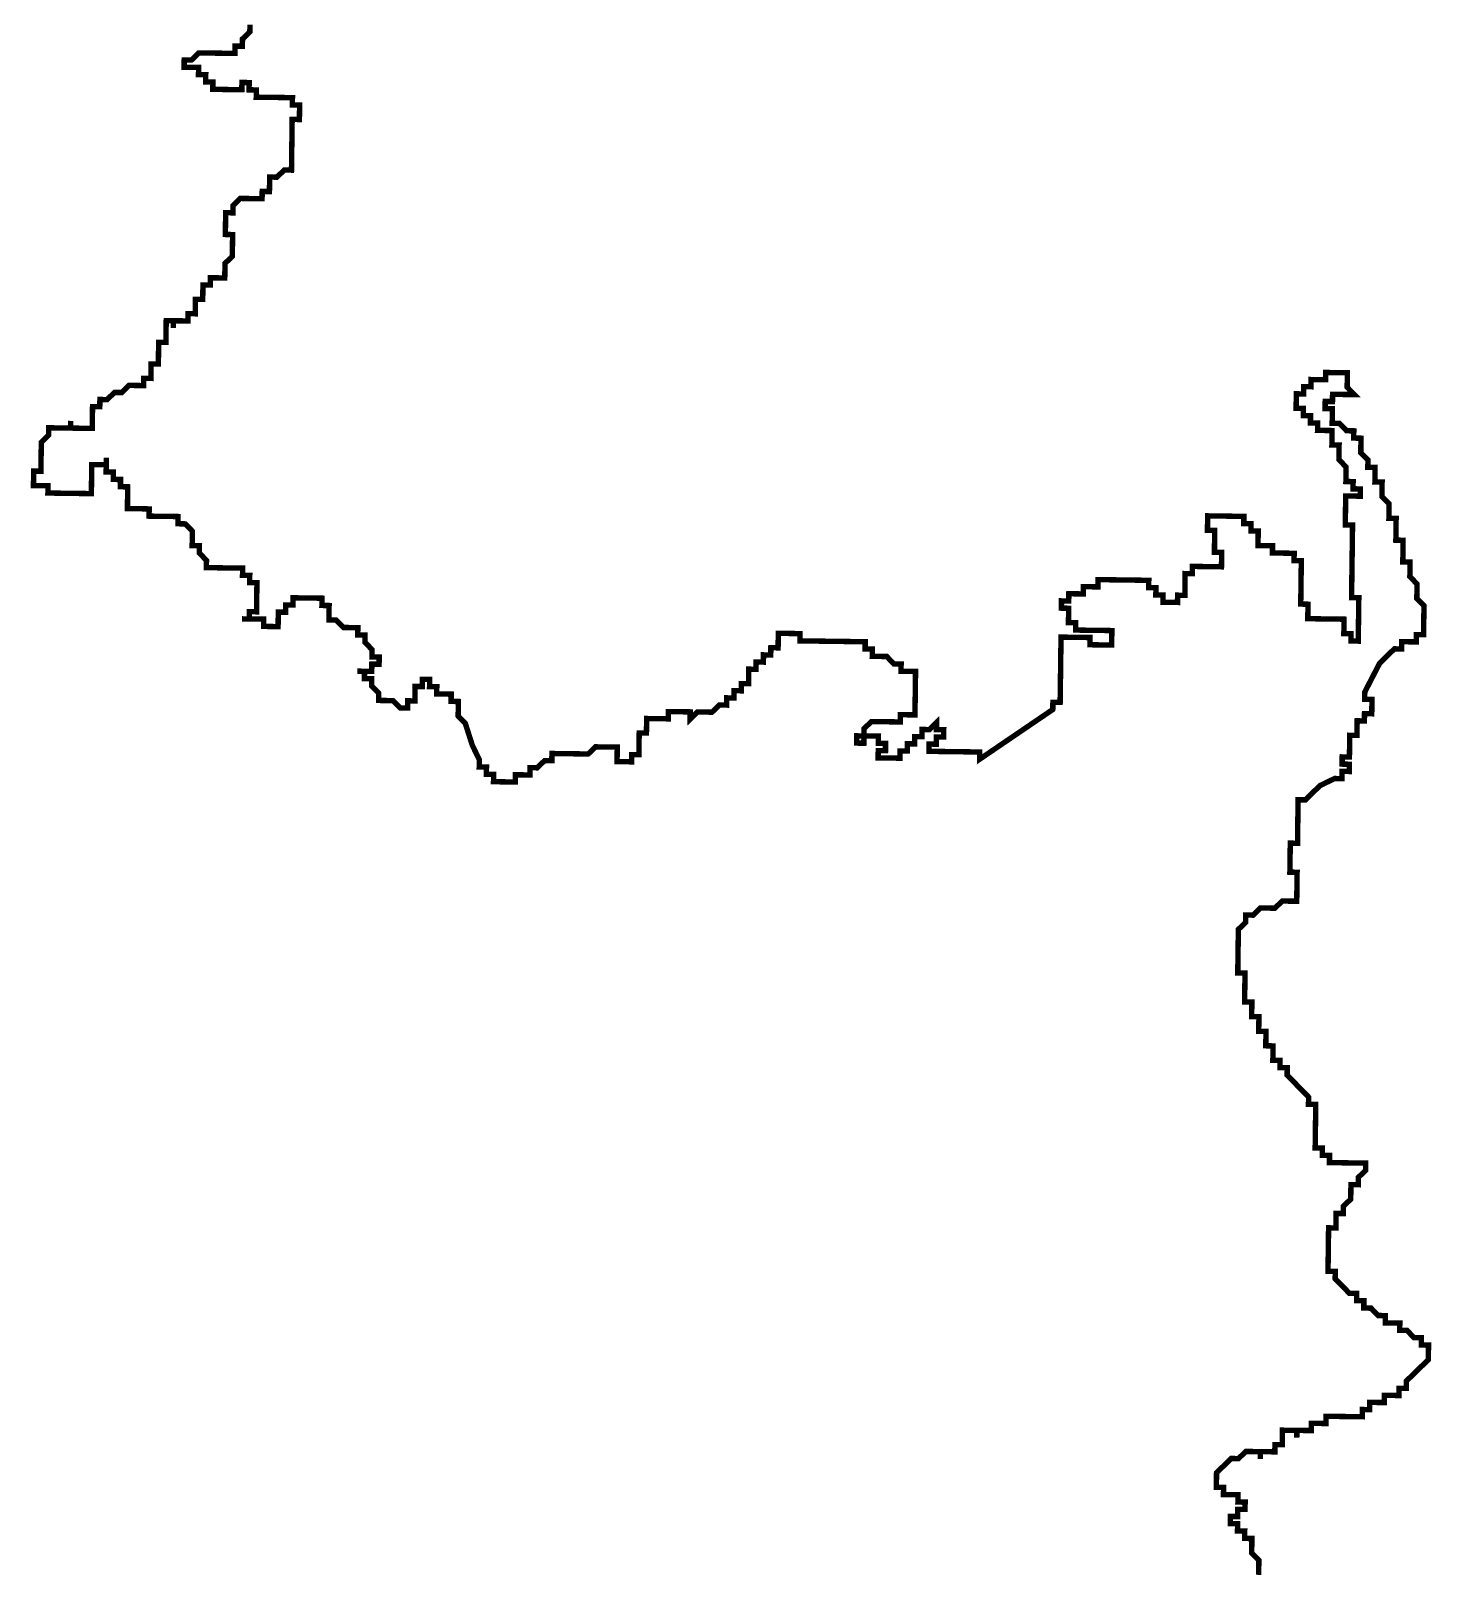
# Model space of a CAD drawing. Header units: metres. Extents: x 257673 to 289848, y 2129691 to 2228029.
# Drawn here: x 267608 to 268378, y 2162142 to 2162987 of the extents above; entities that cross this region are included whole.
import ezdxf

# ---------------------------------------------------------------- set-up
doc = ezdxf.new("R2010")
doc.units = ezdxf.units.M
doc.header["$MEASUREMENT"] = 0
doc.layers.add('HAZARDS LINE', color=1, linetype='Continuous')

msp = doc.modelspace()

# ---------------------------------------------------------------- linework, layer by layer
at = {"layer": 'HAZARDS LINE', "lineweight": 18}
msp.add_lwpolyline([(267728.72, 2162990.12, 2.98, 2.98, 0), (267728.66, 2162986.14, 2.98, 2.98, 0), (267724.62, 2162982.2, 2.98, 2.98, 0), (267724.57, 2162978.22, 2.98, 2.98, 0), (267720.58, 2162978.27, 2.98, 2.98, 0), (267720.53, 2162974.28, 2.98, 2.98, 0), (267716.54, 2162974.34, 2.98, 2.98, 0), (267712.56, 2162974.39, 2.98, 2.98, 0), (267708.57, 2162974.44, 2.98, 2.98, 0), (267704.59, 2162974.5, 2.98, 2.98, 0), (267700.6, 2162974.55, 2.98, 2.98, 0), (267696.56, 2162970.62, 2.98, 2.98, 0), (267692.57, 2162970.67, 2.98, 2.98, 0), (267692.52, 2162966.68, 2.98, 2.98, 0), (267696.51, 2162966.63, 2.98, 2.98, 0), (267700.49, 2162966.58, 2.98, 2.98, 0), (267700.44, 2162962.59, 2.98, 2.98, 0), (267704.43, 2162962.54, 2.98, 2.98, 0), (267704.37, 2162958.55, 2.98, 2.98, 0), (267708.36, 2162958.5, 2.98, 2.98, 0), (267708.3, 2162954.51, 2.98, 2.98, 0), (267712.29, 2162954.46, 2.98, 2.98, 0), (267716.28, 2162954.4, 2.98, 2.98, 0), (267720.26, 2162954.35, 2.98, 2.98, 0), (267724.25, 2162954.29, 2.98, 2.98, 0), (267724.3, 2162958.28, 2.98, 2.98, 0), (267728.29, 2162958.23, 2.98, 2.98, 0), (267728.24, 2162954.24, 2.98, 2.98, 0), (267732.22, 2162954.19, 2.98, 2.98, 0), (267732.17, 2162950.2, 2.98, 2.98, 0), (267736.15, 2162950.15, 2.98, 2.98, 0), (267740.14, 2162950.09, 2.98, 2.98, 0), (267744.13, 2162950.04, 2.98, 2.98, 0), (267748.11, 2162949.99, 2.98, 2.98, 0), (267752.1, 2162949.93, 2.98, 2.98, 0), (267752.04, 2162945.95, 2.98, 2.98, 0), (267756.03, 2162945.89, 2.98, 2.98, 0), (267755.98, 2162941.91, 2.98, 2.98, 0), (267755.92, 2162937.92, 2.98, 2.98, 0), (267751.94, 2162937.97, 2.98, 2.98, 0), (267751.88, 2162933.99, 2.98, 2.98, 0), (267751.83, 2162930, 2.98, 2.98, 0), (267751.78, 2162926.01, 2.98, 2.98, 0), (267751.72, 2162922.03, 2.98, 2.98, 0), (267751.67, 2162918.04, 2.98, 2.98, 0), (267751.62, 2162914.05, 2.98, 2.98, 0), (267751.56, 2162910.06, 2.98, 2.98, 0), (267747.58, 2162910.12, 2.98, 2.98, 0), (267743.54, 2162906.19, 2.98, 2.98, 0), (267739.55, 2162906.24, 2.98, 2.98, 0), (267739.5, 2162902.25, 2.98, 2.98, 0), (267739.44, 2162898.27, 2.98, 2.98, 0), (267735.46, 2162898.32, 2.98, 2.98, 0), (267735.4, 2162894.33, 2.98, 2.98, 0), (267731.42, 2162894.39, 2.98, 2.98, 0), (267727.43, 2162894.44, 2.98, 2.98, 0), (267723.44, 2162894.49, 2.98, 2.98, 0), (267719.41, 2162890.56, 2.98, 2.98, 0), (267719.35, 2162886.57, 2.98, 2.98, 0), (267715.37, 2162886.63, 2.98, 2.98, 0), (267715.31, 2162882.64, 2.98, 2.98, 0), (267715.26, 2162878.65, 2.98, 2.98, 0), (267715.2, 2162874.67, 2.98, 2.98, 0), (267719.19, 2162874.61, 2.98, 2.98, 0), (267719.14, 2162870.63, 2.98, 2.98, 0), (267719.08, 2162866.64, 2.98, 2.98, 0), (267719.03, 2162862.65, 2.98, 2.98, 0), (267714.99, 2162858.72, 2.98, 2.98, 0), (267714.94, 2162854.73, 2.98, 2.98, 0), (267714.88, 2162850.75, 2.98, 2.98, 0), (267710.9, 2162850.8, 2.98, 2.98, 0), (267706.91, 2162850.85, 2.98, 2.98, 0), (267706.86, 2162846.87, 2.98, 2.98, 0), (267702.87, 2162846.92, 2.98, 2.98, 0), (267702.82, 2162842.93, 2.98, 2.98, 0), (267702.76, 2162838.95, 2.98, 2.98, 0), (267698.78, 2162839, 2.98, 2.98, 0), (267698.72, 2162835.01, 2.98, 2.98, 0), (267698.67, 2162831.03, 2.98, 2.98, 0), (267694.68, 2162831.08, 2.98, 2.98, 0), (267694.63, 2162827.09, 2.98, 2.98, 0), (267690.64, 2162827.15, 2.98, 2.98, 0), (267686.66, 2162827.2, 2.98, 2.98, 0), (267686.6, 2162823.21, 2.98, 2.98, 0), (267686.66, 2162827.2, 2.98, 2.98, 0), (267682.67, 2162827.25, 2.98, 2.98, 0), (267682.62, 2162823.27, 2.98, 2.98, 0), (267682.56, 2162819.28, 2.98, 2.98, 0), (267682.51, 2162815.29, 2.98, 2.98, 0), (267678.52, 2162815.35, 2.98, 2.98, 0), (267678.47, 2162811.36, 2.98, 2.98, 0), (267678.42, 2162807.37, 2.98, 2.98, 0), (267678.36, 2162803.39, 2.98, 2.98, 0), (267674.38, 2162803.44, 2.98, 2.98, 0), (267674.32, 2162799.45, 2.98, 2.98, 0), (267674.27, 2162795.47, 2.98, 2.98, 0), (267670.28, 2162795.52, 2.98, 2.98, 0), (267670.23, 2162791.53, 2.98, 2.98, 0), (267666.24, 2162791.59, 2.98, 2.98, 0), (267662.26, 2162791.64, 2.98, 2.98, 0), (267658.22, 2162787.71, 2.98, 2.98, 0), (267654.23, 2162787.76, 2.98, 2.98, 0), (267650.19, 2162783.83, 2.98, 2.98, 0), (267646.21, 2162783.88, 2.98, 2.98, 0), (267646.15, 2162779.89, 2.98, 2.98, 0), (267642.17, 2162779.95, 2.98, 2.98, 0), (267642.11, 2162775.96, 2.98, 2.98, 0), (267642.06, 2162771.97, 2.98, 2.98, 0), (267642.01, 2162767.99, 2.98, 2.98, 0), (267638.02, 2162768.04, 2.98, 2.98, 0), (267634.03, 2162768.1, 2.98, 2.98, 0), (267630.05, 2162768.15, 2.98, 2.98, 0), (267630.1, 2162772.14, 2.98, 2.98, 0), (267630.05, 2162768.15, 2.98, 2.98, 0), (267626.06, 2162768.2, 2.98, 2.98, 0), (267622.08, 2162768.26, 2.98, 2.98, 0), (267618.09, 2162768.31, 2.98, 2.98, 0), (267618.04, 2162764.32, 2.98, 2.98, 0), (267614, 2162760.39, 2.98, 2.98, 0), (267613.94, 2162756.4, 2.98, 2.98, 0), (267613.89, 2162752.42, 2.98, 2.98, 0), (267613.84, 2162748.43, 2.98, 2.98, 0), (267613.78, 2162744.44, 2.98, 2.98, 0), (267609.8, 2162744.5, 2.98, 2.98, 0), (267609.69, 2162736.52, 2.98, 2.98, 0), (267613.67, 2162736.47, 2.98, 2.98, 0), (267617.66, 2162736.42, 2.98, 2.98, 0), (267617.61, 2162732.43, 2.98, 2.98, 0), (267621.59, 2162732.37, 2.98, 2.98, 0), (267625.58, 2162732.32, 2.98, 2.98, 0), (267629.57, 2162732.27, 2.98, 2.98, 0), (267633.55, 2162732.21, 2.98, 2.98, 0), (267637.54, 2162732.16, 2.98, 2.98, 0), (267641.52, 2162732.11, 2.98, 2.98, 0), (267641.58, 2162736.09, 2.98, 2.98, 0), (267641.63, 2162740.08, 2.98, 2.98, 0), (267641.68, 2162744.07, 2.98, 2.98, 0), (267641.74, 2162748.05, 2.98, 2.98, 0), (267645.72, 2162748, 2.98, 2.98, 0), (267649.71, 2162747.95, 2.98, 2.98, 0), (267649.76, 2162751.93, 2.98, 2.98, 0), (267649.71, 2162747.95, 2.98, 2.98, 0), (267649.66, 2162743.96, 2.98, 2.98, 0), (267653.64, 2162743.91, 2.98, 2.98, 0), (267653.59, 2162739.92, 2.98, 2.98, 0), (267657.58, 2162739.87, 2.98, 2.98, 0), (267657.52, 2162735.88, 2.98, 2.98, 0), (267661.51, 2162735.83, 2.98, 2.98, 0), (267661.45, 2162731.84, 2.98, 2.98, 0), (267661.4, 2162727.85, 2.98, 2.98, 0), (267661.35, 2162723.87, 2.98, 2.98, 0), (267665.33, 2162723.81, 2.98, 2.98, 0), (267669.32, 2162723.76, 2.98, 2.98, 0), (267673.31, 2162723.7, 2.98, 2.98, 0), (267673.25, 2162719.72, 2.98, 2.98, 0), (267677.24, 2162719.66, 2.98, 2.98, 0), (267681.22, 2162719.61, 2.98, 2.98, 0), (267685.21, 2162719.56, 2.98, 2.98, 0), (267689.2, 2162719.5, 2.98, 2.98, 0), (267689.14, 2162715.52, 2.98, 2.98, 0), (267693.13, 2162715.46, 2.98, 2.98, 0), (267697.06, 2162711.42, 2.98, 2.98, 0), (267697.01, 2162707.44, 2.98, 2.98, 0), (267696.95, 2162703.45, 2.98, 2.98, 0), (267700.94, 2162703.4, 2.98, 2.98, 0), (267700.89, 2162699.41, 2.98, 2.98, 0), (267704.82, 2162695.37, 2.98, 2.98, 0), (267704.77, 2162691.38, 2.98, 2.98, 0), (267708.75, 2162691.33, 2.98, 2.98, 0), (267712.74, 2162691.27, 2.98, 2.98, 0), (267716.72, 2162691.22, 2.98, 2.98, 0), (267720.71, 2162691.17, 2.98, 2.98, 0), (267724.7, 2162691.11, 2.98, 2.98, 0), (267724.64, 2162687.13, 2.98, 2.98, 0), (267728.63, 2162687.07, 2.98, 2.98, 0), (267728.58, 2162683.09, 2.98, 2.98, 0), (267732.56, 2162683.03, 2.98, 2.98, 0), (267732.51, 2162679.05, 2.98, 2.98, 0), (267732.45, 2162675.06, 2.98, 2.98, 0), (267732.4, 2162671.07, 2.98, 2.98, 0), (267732.35, 2162667.09, 2.98, 2.98, 0), (267728.36, 2162667.14, 2.98, 2.98, 0), (267728.31, 2162663.15, 2.98, 2.98, 0), (267724.32, 2162663.21, 2.98, 2.98, 0), (267728.31, 2162663.15, 2.98, 2.98, 0), (267732.29, 2162663.1, 2.98, 2.98, 0), (267736.28, 2162663.05, 2.98, 2.98, 0), (267736.23, 2162659.06, 2.98, 2.98, 0), (267740.21, 2162659, 2.98, 2.98, 0), (267744.2, 2162658.95, 2.98, 2.98, 0), (267744.25, 2162662.94, 2.98, 2.98, 0), (267744.31, 2162666.92, 2.98, 2.98, 0), (267748.29, 2162666.87, 2.98, 2.98, 0), (267748.35, 2162670.86, 2.98, 2.98, 0), (267752.33, 2162670.8, 2.98, 2.98, 0), (267752.39, 2162674.79, 2.98, 2.98, 0), (267756.37, 2162674.74, 2.98, 2.98, 0), (267760.36, 2162674.68, 2.98, 2.98, 0), (267764.34, 2162674.63, 2.98, 2.98, 0), (267768.33, 2162674.58, 2.98, 2.98, 0), (267768.28, 2162670.59, 2.98, 2.98, 0), (267772.26, 2162670.54, 2.98, 2.98, 0), (267772.21, 2162666.55, 2.98, 2.98, 0), (267772.16, 2162662.56, 2.98, 2.98, 0), (267776.14, 2162662.51, 2.98, 2.98, 0), (267780.07, 2162658.47, 2.98, 2.98, 0), (267784.06, 2162658.42, 2.98, 2.98, 0), (267788.05, 2162658.36, 2.98, 2.98, 0), (267787.99, 2162654.37, 2.98, 2.98, 0), (267791.98, 2162654.32, 2.98, 2.98, 0), (267791.93, 2162650.33, 2.98, 2.98, 0), (267795.86, 2162646.29, 2.98, 2.98, 0), (267795.8, 2162642.31, 2.98, 2.98, 0), (267799.79, 2162642.25, 2.98, 2.98, 0), (267799.74, 2162638.27, 2.98, 2.98, 0), (267795.75, 2162638.32, 2.98, 2.98, 0), (267795.7, 2162634.33, 2.98, 2.98, 0), (267791.71, 2162634.39, 2.98, 2.98, 0), (267787.72, 2162634.44, 2.98, 2.98, 0), (267791.71, 2162634.39, 2.98, 2.98, 0), (267791.66, 2162630.4, 2.98, 2.98, 0), (267795.64, 2162630.35, 2.98, 2.98, 0), (267795.59, 2162626.36, 2.98, 2.98, 0), (267799.52, 2162622.32, 2.98, 2.98, 0), (267799.47, 2162618.33, 2.98, 2.98, 0), (267803.45, 2162618.28, 2.98, 2.98, 0), (267807.44, 2162618.23, 2.98, 2.98, 0), (267811.37, 2162614.19, 2.98, 2.98, 0), (267815.36, 2162614.13, 2.98, 2.98, 0), (267815.41, 2162618.12, 2.98, 2.98, 0), (267819.4, 2162618.06, 2.98, 2.98, 0), (267819.45, 2162622.05, 2.98, 2.98, 0), (267819.51, 2162626.04, 2.98, 2.98, 0), (267823.49, 2162625.98, 2.98, 2.98, 0), (267823.55, 2162629.97, 2.98, 2.98, 0), (267827.53, 2162629.92, 2.98, 2.98, 0), (267827.48, 2162625.93, 2.98, 2.98, 0), (267831.47, 2162625.88, 2.98, 2.98, 0), (267831.41, 2162621.89, 2.98, 2.98, 0), (267835.4, 2162621.84, 2.98, 2.98, 0), (267839.38, 2162621.78, 2.98, 2.98, 0), (267839.33, 2162617.8, 2.98, 2.98, 0), (267843.32, 2162617.74, 2.98, 2.98, 0), (267843.26, 2162613.76, 2.98, 2.98, 0), (267843.21, 2162609.77, 2.98, 2.98, 0), (267847.14, 2162605.73, 2.98, 2.98, 0), (267850.97, 2162593.72, 2.98, 2.98, 0), (267854.85, 2162585.69, 2.98, 2.98, 0), (267854.79, 2162581.7, 2.98, 2.98, 0), (267858.78, 2162581.65, 2.98, 2.98, 0), (267858.72, 2162577.66, 2.98, 2.98, 0), (267862.71, 2162577.61, 2.98, 2.98, 0), (267862.66, 2162573.62, 2.98, 2.98, 0), (267866.64, 2162573.57, 2.98, 2.98, 0), (267870.63, 2162573.51, 2.98, 2.98, 0), (267874.62, 2162573.46, 2.98, 2.98, 0), (267874.67, 2162577.45, 2.98, 2.98, 0), (267878.66, 2162577.39, 2.98, 2.98, 0), (267882.64, 2162577.34, 2.98, 2.98, 0), (267882.7, 2162581.33, 2.98, 2.98, 0), (267886.68, 2162581.27, 2.98, 2.98, 0), (267890.72, 2162585.21, 2.98, 2.98, 0), (267894.71, 2162585.15, 2.98, 2.98, 0), (267894.76, 2162589.14, 2.98, 2.98, 0), (267898.75, 2162589.09, 2.98, 2.98, 0), (267902.73, 2162589.03, 2.98, 2.98, 0), (267906.72, 2162588.98, 2.98, 2.98, 0), (267914.69, 2162588.87, 2.98, 2.98, 0), (267918.73, 2162592.8, 2.98, 2.98, 0), (267922.72, 2162592.75, 2.98, 2.98, 0), (267926.7, 2162592.7, 2.98, 2.98, 0), (267930.69, 2162592.64, 2.98, 2.98, 0), (267930.64, 2162588.66, 2.98, 2.98, 0), (267930.58, 2162584.67, 2.98, 2.98, 0), (267934.57, 2162584.62, 2.98, 2.98, 0), (267938.56, 2162584.56, 2.98, 2.98, 0), (267938.61, 2162588.55, 2.98, 2.98, 0), (267942.6, 2162588.5, 2.98, 2.98, 0), (267942.65, 2162592.48, 2.98, 2.98, 0), (267942.7, 2162596.47, 2.98, 2.98, 0), (267942.76, 2162600.46, 2.98, 2.98, 0), (267946.74, 2162600.4, 2.98, 2.98, 0), (267946.8, 2162604.39, 2.98, 2.98, 0), (267946.85, 2162608.38, 2.98, 2.98, 0), (267950.84, 2162608.32, 2.98, 2.98, 0), (267954.82, 2162608.27, 2.98, 2.98, 0), (267958.81, 2162608.22, 2.98, 2.98, 0), (267958.86, 2162612.2, 2.98, 2.98, 0), (267962.85, 2162612.15, 2.98, 2.98, 0), (267966.83, 2162612.09, 2.98, 2.98, 0), (267970.82, 2162612.04, 2.98, 2.98, 0), (267970.77, 2162608.05, 2.98, 2.98, 0), (267974.81, 2162611.99, 2.98, 2.98, 0), (267978.79, 2162611.93, 2.98, 2.98, 0), (267982.78, 2162611.88, 2.98, 2.98, 0), (267986.82, 2162615.81, 2.98, 2.98, 0), (267990.8, 2162615.76, 2.98, 2.98, 0), (267990.86, 2162619.75, 2.98, 2.98, 0), (267994.84, 2162619.69, 2.98, 2.98, 0), (267994.9, 2162623.68, 2.98, 2.98, 0), (267998.88, 2162623.63, 2.98, 2.98, 0), (267998.94, 2162627.61, 2.98, 2.98, 0), (268002.92, 2162627.56, 2.98, 2.98, 0), (268002.98, 2162631.55, 2.98, 2.98, 0), (268003.03, 2162635.53, 2.98, 2.98, 0), (268007.02, 2162635.48, 2.98, 2.98, 0), (268007.07, 2162639.47, 2.98, 2.98, 0), (268011.06, 2162639.41, 2.98, 2.98, 0), (268011.11, 2162643.4, 2.98, 2.98, 0), (268015.1, 2162643.35, 2.98, 2.98, 0), (268015.15, 2162647.33, 2.98, 2.98, 0), (268019.14, 2162647.28, 2.98, 2.98, 0), (268019.19, 2162651.27, 2.98, 2.98, 0), (268019.24, 2162655.25, 2.98, 2.98, 0), (268023.23, 2162655.2, 2.98, 2.98, 0), (268027.22, 2162655.15, 2.98, 2.98, 0), (268031.2, 2162655.09, 2.98, 2.98, 0), (268031.15, 2162651.1, 2.98, 2.98, 0), (268035.13, 2162651.05, 2.98, 2.98, 0), (268039.12, 2162651, 2.98, 2.98, 0), (268043.11, 2162650.94, 2.98, 2.98, 0), (268047.09, 2162650.89, 2.98, 2.98, 0), (268051.08, 2162650.84, 2.98, 2.98, 0), (268055.07, 2162650.78, 2.98, 2.98, 0), (268059.05, 2162650.73, 2.98, 2.98, 0), (268063.04, 2162650.68, 2.98, 2.98, 0), (268067.02, 2162650.62, 2.98, 2.98, 0), (268066.97, 2162646.64, 2.98, 2.98, 0), (268070.96, 2162646.58, 2.98, 2.98, 0), (268070.9, 2162642.6, 2.98, 2.98, 0), (268074.89, 2162642.54, 2.98, 2.98, 0), (268078.87, 2162642.49, 2.98, 2.98, 0), (268082.81, 2162638.45, 2.98, 2.98, 0), (268086.79, 2162638.39, 2.98, 2.98, 0), (268086.74, 2162634.41, 2.98, 2.98, 0), (268090.73, 2162634.35, 2.98, 2.98, 0), (268094.71, 2162634.3, 2.98, 2.98, 0), (268094.66, 2162630.31, 2.98, 2.98, 0), (268094.61, 2162626.33, 2.98, 2.98, 0), (268094.55, 2162622.34, 2.98, 2.98, 0), (268094.5, 2162618.35, 2.98, 2.98, 0), (268094.44, 2162614.37, 2.98, 2.98, 0), (268094.39, 2162610.38, 2.98, 2.98, 0), (268090.4, 2162610.43, 2.98, 2.98, 0), (268086.42, 2162610.49, 2.98, 2.98, 0), (268086.36, 2162606.5, 2.98, 2.98, 0), (268082.38, 2162606.55, 2.98, 2.98, 0), (268078.39, 2162606.61, 2.98, 2.98, 0), (268074.41, 2162606.66, 2.98, 2.98, 0), (268070.42, 2162606.71, 2.98, 2.98, 0), (268066.38, 2162602.78, 2.98, 2.98, 0), (268066.33, 2162598.79, 2.98, 2.98, 0), (268062.34, 2162598.85, 2.98, 2.98, 0), (268062.29, 2162594.86, 2.98, 2.98, 0), (268066.27, 2162594.81, 2.98, 2.98, 0), (268066.33, 2162598.79, 2.98, 2.98, 0), (268070.31, 2162598.74, 2.98, 2.98, 0), (268074.3, 2162598.69, 2.98, 2.98, 0), (268074.25, 2162594.7, 2.98, 2.98, 0), (268078.23, 2162594.65, 2.98, 2.98, 0), (268078.18, 2162590.66, 2.98, 2.98, 0), (268074.19, 2162590.71, 2.98, 2.98, 0), (268074.14, 2162586.73, 2.98, 2.98, 0), (268078.12, 2162586.67, 2.98, 2.98, 0), (268082.11, 2162586.62, 2.98, 2.98, 0), (268086.1, 2162586.57, 2.98, 2.98, 0), (268086.15, 2162590.55, 2.98, 2.98, 0), (268090.14, 2162590.5, 2.98, 2.98, 0), (268090.19, 2162594.49, 2.98, 2.98, 0), (268094.18, 2162594.43, 2.98, 2.98, 0), (268094.23, 2162598.42, 2.98, 2.98, 0), (268098.22, 2162598.37, 2.98, 2.98, 0), (268098.27, 2162602.35, 2.98, 2.98, 0), (268102.26, 2162602.3, 2.98, 2.98, 0), (268106.3, 2162606.23, 2.98, 2.98, 0), (268106.24, 2162602.25, 2.98, 2.98, 0), (268110.23, 2162602.19, 2.98, 2.98, 0), (268110.17, 2162598.2, 2.98, 2.98, 0), (268106.19, 2162598.26, 2.98, 2.98, 0), (268106.13, 2162594.27, 2.98, 2.98, 0), (268102.15, 2162594.33, 2.98, 2.98, 0), (268102.09, 2162590.34, 2.98, 2.98, 0), (268106.08, 2162590.28, 2.98, 2.98, 0), (268110.07, 2162590.23, 2.98, 2.98, 0), (268114.05, 2162590.18, 2.98, 2.98, 0), (268118.04, 2162590.12, 2.98, 2.98, 0), (268122.03, 2162590.07, 2.98, 2.98, 0), (268126.01, 2162590.02, 2.98, 2.98, 0), (268130, 2162589.96, 2.98, 2.98, 0), (268129.94, 2162585.98, 2.98, 2.98, 0), (268170.18, 2162613.35, 2.98, 2.98, 0), (268170.23, 2162617.33, 2.98, 2.98, 0), (268174.22, 2162617.28, 2.98, 2.98, 0), (268174.27, 2162621.27, 2.98, 2.98, 0), (268174.33, 2162625.25, 2.98, 2.98, 0), (268174.38, 2162629.24, 2.98, 2.98, 0), (268174.44, 2162633.23, 2.98, 2.98, 0), (268174.49, 2162637.21, 2.98, 2.98, 0), (268174.54, 2162641.2, 2.98, 2.98, 0), (268174.6, 2162645.19, 2.98, 2.98, 0), (268174.65, 2162649.18, 2.98, 2.98, 0), (268174.7, 2162653.16, 2.98, 2.98, 0), (268178.69, 2162653.11, 2.98, 2.98, 0), (268182.68, 2162653.05, 2.98, 2.98, 0), (268186.66, 2162653, 2.98, 2.98, 0), (268190.65, 2162652.95, 2.98, 2.98, 0), (268190.59, 2162648.96, 2.98, 2.98, 0), (268194.58, 2162648.91, 2.98, 2.98, 0), (268198.57, 2162648.85, 2.98, 2.98, 0), (268202.55, 2162648.8, 2.98, 2.98, 0), (268202.61, 2162652.79, 2.98, 2.98, 0), (268202.66, 2162656.77, 2.98, 2.98, 0), (268198.67, 2162656.83, 2.98, 2.98, 0), (268194.69, 2162656.88, 2.98, 2.98, 0), (268190.7, 2162656.93, 2.98, 2.98, 0), (268186.72, 2162656.99, 2.98, 2.98, 0), (268182.73, 2162657.04, 2.98, 2.98, 0), (268182.78, 2162661.03, 2.98, 2.98, 0), (268178.8, 2162661.08, 2.98, 2.98, 0), (268178.85, 2162665.07, 2.98, 2.98, 0), (268178.9, 2162669.06, 2.98, 2.98, 0), (268174.92, 2162669.11, 2.98, 2.98, 0), (268174.97, 2162673.1, 2.98, 2.98, 0), (268178.96, 2162673.04, 2.98, 2.98, 0), (268179.01, 2162677.03, 2.98, 2.98, 0), (268183, 2162676.98, 2.98, 2.98, 0), (268186.98, 2162676.92, 2.98, 2.98, 0), (268187.04, 2162680.91, 2.98, 2.98, 0), (268191.02, 2162680.86, 2.98, 2.98, 0), (268195.01, 2162680.8, 2.98, 2.98, 0), (268195.06, 2162684.79, 2.98, 2.98, 0), (268199.05, 2162684.73, 2.98, 2.98, 0), (268203.04, 2162684.68, 2.98, 2.98, 0), (268207.02, 2162684.63, 2.98, 2.98, 0), (268211.01, 2162684.57, 2.98, 2.98, 0), (268214.99, 2162684.52, 2.98, 2.98, 0), (268218.98, 2162684.47, 2.98, 2.98, 0), (268222.97, 2162684.41, 2.98, 2.98, 0), (268222.91, 2162680.43, 2.98, 2.98, 0), (268226.9, 2162680.37, 2.98, 2.98, 0), (268226.84, 2162676.39, 2.98, 2.98, 0), (268230.83, 2162676.33, 2.98, 2.98, 0), (268230.78, 2162672.35, 2.98, 2.98, 0), (268234.76, 2162672.29, 2.98, 2.98, 0), (268238.75, 2162672.24, 2.98, 2.98, 0), (268238.8, 2162676.23, 2.98, 2.98, 0), (268242.79, 2162676.17, 2.98, 2.98, 0), (268242.84, 2162680.16, 2.98, 2.98, 0), (268242.9, 2162684.15, 2.98, 2.98, 0), (268242.95, 2162688.13, 2.98, 2.98, 0), (268246.94, 2162688.08, 2.98, 2.98, 0), (268246.99, 2162692.07, 2.98, 2.98, 0), (268254.96, 2162691.96, 2.98, 2.98, 0), (268258.95, 2162691.9, 2.98, 2.98, 0), (268262.93, 2162691.85, 2.98, 2.98, 0), (268262.99, 2162695.84, 2.98, 2.98, 0), (268263.04, 2162699.82, 2.98, 2.98, 0), (268259.06, 2162699.88, 2.98, 2.98, 0), (268259.11, 2162703.86, 2.98, 2.98, 0), (268259.16, 2162707.85, 2.98, 2.98, 0), (268259.22, 2162711.84, 2.98, 2.98, 0), (268255.23, 2162711.89, 2.98, 2.98, 0), (268255.28, 2162715.88, 2.98, 2.98, 0), (268255.34, 2162719.87, 2.98, 2.98, 0), (268259.32, 2162719.81, 2.98, 2.98, 0), (268263.31, 2162719.76, 2.98, 2.98, 0), (268267.3, 2162719.7, 2.98, 2.98, 0), (268271.28, 2162719.65, 2.98, 2.98, 0), (268275.27, 2162719.6, 2.98, 2.98, 0), (268275.21, 2162715.61, 2.98, 2.98, 0), (268279.2, 2162715.56, 2.98, 2.98, 0), (268279.15, 2162711.57, 2.98, 2.98, 0), (268283.13, 2162711.52, 2.98, 2.98, 0), (268283.08, 2162707.53, 2.98, 2.98, 0), (268283.03, 2162703.54, 2.98, 2.98, 0), (268287.01, 2162703.49, 2.98, 2.98, 0), (268291, 2162703.44, 2.98, 2.98, 0), (268290.95, 2162699.45, 2.98, 2.98, 0), (268294.93, 2162699.4, 2.98, 2.98, 0), (268298.92, 2162699.34, 2.98, 2.98, 0), (268302.9, 2162699.29, 2.98, 2.98, 0), (268302.85, 2162695.3, 2.98, 2.98, 0), (268306.84, 2162695.25, 2.98, 2.98, 0), (268306.78, 2162691.26, 2.98, 2.98, 0), (268306.73, 2162687.27, 2.98, 2.98, 0), (268306.68, 2162683.29, 2.98, 2.98, 0), (268306.62, 2162679.3, 2.98, 2.98, 0), (268306.57, 2162675.31, 2.98, 2.98, 0), (268306.51, 2162671.33, 2.98, 2.98, 0), (268310.5, 2162671.27, 2.98, 2.98, 0), (268310.45, 2162667.29, 2.98, 2.98, 0), (268310.39, 2162663.3, 2.98, 2.98, 0), (268314.38, 2162663.25, 2.98, 2.98, 0), (268318.37, 2162663.19, 2.98, 2.98, 0), (268322.35, 2162663.14, 2.98, 2.98, 0), (268326.34, 2162663.09, 2.98, 2.98, 0), (268330.32, 2162663.03, 2.98, 2.98, 0), (268330.27, 2162659.05, 2.98, 2.98, 0), (268330.22, 2162655.06, 2.98, 2.98, 0), (268334.2, 2162655, 2.98, 2.98, 0), (268334.15, 2162651.02, 2.98, 2.98, 0), (268338.14, 2162650.96, 2.98, 2.98, 0), (268338.19, 2162654.95, 2.98, 2.98, 0), (268338.24, 2162658.94, 2.98, 2.98, 0), (268338.3, 2162662.92, 2.98, 2.98, 0), (268338.35, 2162666.91, 2.98, 2.98, 0), (268338.4, 2162670.9, 2.98, 2.98, 0), (268338.46, 2162674.89, 2.98, 2.98, 0), (268334.47, 2162674.94, 2.98, 2.98, 0), (268334.52, 2162678.93, 2.98, 2.98, 0), (268334.58, 2162682.91, 2.98, 2.98, 0), (268334.63, 2162686.9, 2.98, 2.98, 0), (268334.69, 2162690.89, 2.98, 2.98, 0), (268334.74, 2162694.87, 2.98, 2.98, 0), (268334.79, 2162698.86, 2.98, 2.98, 0), (268334.85, 2162702.85, 2.98, 2.98, 0), (268334.9, 2162706.83, 2.98, 2.98, 0), (268334.95, 2162710.82, 2.98, 2.98, 0), (268335.01, 2162714.81, 2.98, 2.98, 0), (268331.02, 2162714.86, 2.98, 2.98, 0), (268331.07, 2162718.85, 2.98, 2.98, 0), (268331.13, 2162722.83, 2.98, 2.98, 0), (268331.18, 2162726.82, 2.98, 2.98, 0), (268331.24, 2162730.81, 2.98, 2.98, 0), (268335.22, 2162730.75, 2.98, 2.98, 0), (268339.21, 2162730.7, 2.98, 2.98, 0), (268339.26, 2162734.69, 2.98, 2.98, 0), (268335.28, 2162734.74, 2.98, 2.98, 0), (268335.33, 2162738.73, 2.98, 2.98, 0), (268331.34, 2162738.78, 2.98, 2.98, 0), (268331.4, 2162742.77, 2.98, 2.98, 0), (268331.45, 2162746.75, 2.98, 2.98, 0), (268327.52, 2162750.79, 2.98, 2.98, 0), (268327.57, 2162754.78, 2.98, 2.98, 0), (268327.62, 2162758.77, 2.98, 2.98, 0), (268323.64, 2162758.82, 2.98, 2.98, 0), (268323.69, 2162762.81, 2.98, 2.98, 0), (268323.75, 2162766.8, 2.98, 2.98, 0), (268319.76, 2162766.85, 2.98, 2.98, 0), (268315.77, 2162766.9, 2.98, 2.98, 0), (268315.83, 2162770.89, 2.98, 2.98, 0), (268311.84, 2162770.94, 2.98, 2.98, 0), (268311.89, 2162774.93, 2.98, 2.98, 0), (268307.91, 2162774.98, 2.98, 2.98, 0), (268307.96, 2162778.97, 2.98, 2.98, 0), (268303.98, 2162779.02, 2.98, 2.98, 0), (268304.03, 2162783.01, 2.98, 2.98, 0), (268304.08, 2162787, 2.98, 2.98, 0), (268308.07, 2162786.94, 2.98, 2.98, 0), (268308.12, 2162790.93, 2.98, 2.98, 0), (268312.11, 2162790.88, 2.98, 2.98, 0), (268312.16, 2162794.86, 2.98, 2.98, 0), (268316.15, 2162794.81, 2.98, 2.98, 0), (268320.13, 2162794.76, 2.98, 2.98, 0), (268320.19, 2162798.74, 2.98, 2.98, 0), (268324.17, 2162798.69, 2.98, 2.98, 0), (268328.16, 2162798.64, 2.98, 2.98, 0), (268332.15, 2162798.58, 2.98, 2.98, 0), (268332.09, 2162794.6, 2.98, 2.98, 0), (268332.04, 2162790.61, 2.98, 2.98, 0), (268335.97, 2162786.57, 2.98, 2.98, 0), (268331.99, 2162786.62, 2.98, 2.98, 0), (268328, 2162786.68, 2.98, 2.98, 0), (268324.01, 2162786.73, 2.98, 2.98, 0), (268323.96, 2162782.74, 2.98, 2.98, 0), (268319.97, 2162782.8, 2.98, 2.98, 0), (268319.92, 2162778.81, 2.98, 2.98, 0), (268323.91, 2162778.76, 2.98, 2.98, 0), (268323.85, 2162774.77, 2.98, 2.98, 0), (268323.8, 2162770.78, 2.98, 2.98, 0), (268327.79, 2162770.73, 2.98, 2.98, 0), (268331.72, 2162766.69, 2.98, 2.98, 0), (268335.7, 2162766.63, 2.98, 2.98, 0), (268335.65, 2162762.65, 2.98, 2.98, 0), (268339.64, 2162762.59, 2.98, 2.98, 0), (268339.58, 2162758.61, 2.98, 2.98, 0), (268339.53, 2162754.62, 2.98, 2.98, 0), (268343.46, 2162750.58, 2.98, 2.98, 0), (268343.41, 2162746.59, 2.98, 2.98, 0), (268347.39, 2162746.54, 2.98, 2.98, 0), (268347.34, 2162742.55, 2.98, 2.98, 0), (268347.29, 2162738.57, 2.98, 2.98, 0), (268351.27, 2162738.51, 2.98, 2.98, 0), (268351.17, 2162730.54, 2.98, 2.98, 0), (268355.1, 2162726.5, 2.98, 2.98, 0), (268354.99, 2162718.53, 2.98, 2.98, 0), (268358.98, 2162718.47, 2.98, 2.98, 0), (268358.92, 2162714.49, 2.98, 2.98, 0), (268358.82, 2162706.51, 2.98, 2.98, 0), (268362.8, 2162706.46, 2.98, 2.98, 0), (268362.75, 2162702.47, 2.98, 2.98, 0), (268362.7, 2162698.48, 2.98, 2.98, 0), (268362.64, 2162694.5, 2.98, 2.98, 0), (268366.63, 2162694.44, 2.98, 2.98, 0), (268366.57, 2162690.46, 2.98, 2.98, 0), (268366.52, 2162686.47, 2.98, 2.98, 0), (268370.45, 2162682.43, 2.98, 2.98, 0), (268370.4, 2162678.44, 2.98, 2.98, 0), (268370.35, 2162674.46, 2.98, 2.98, 0), (268374.28, 2162670.42, 2.98, 2.98, 0), (268374.23, 2162666.43, 2.98, 2.98, 0), (268374.17, 2162662.44, 2.98, 2.98, 0), (268374.12, 2162658.46, 2.98, 2.98, 0), (268374.06, 2162654.47, 2.98, 2.98, 0), (268370.08, 2162654.52, 2.98, 2.98, 0), (268370.02, 2162650.54, 2.98, 2.98, 0), (268366.04, 2162650.59, 2.98, 2.98, 0), (268362.05, 2162650.64, 2.98, 2.98, 0), (268362, 2162646.66, 2.98, 2.98, 0), (268358.01, 2162646.71, 2.98, 2.98, 0), (268353.97, 2162642.78, 2.98, 2.98, 0), (268349.93, 2162638.84, 2.98, 2.98, 0), (268345.84, 2162630.92, 2.98, 2.98, 0), (268341.75, 2162623, 2.98, 2.98, 0), (268341.69, 2162619.02, 2.98, 2.98, 0), (268345.68, 2162618.96, 2.98, 2.98, 0), (268345.63, 2162614.98, 2.98, 2.98, 0), (268345.57, 2162610.99, 2.98, 2.98, 0), (268341.59, 2162611.04, 2.98, 2.98, 0), (268341.53, 2162607.06, 2.98, 2.98, 0), (268337.55, 2162607.11, 2.98, 2.98, 0), (268337.49, 2162603.12, 2.98, 2.98, 0), (268337.44, 2162599.14, 2.98, 2.98, 0), (268333.45, 2162599.19, 2.98, 2.98, 0), (268333.4, 2162595.2, 2.98, 2.98, 0), (268333.35, 2162591.22, 2.98, 2.98, 0), (268333.29, 2162587.23, 2.98, 2.98, 0), (268329.31, 2162587.28, 2.98, 2.98, 0), (268329.25, 2162583.3, 2.98, 2.98, 0), (268333.24, 2162583.24, 2.98, 2.98, 0), (268333.18, 2162579.26, 2.98, 2.98, 0), (268329.2, 2162579.31, 2.98, 2.98, 0), (268329.14, 2162575.32, 2.98, 2.98, 0), (268325.16, 2162575.38, 2.98, 2.98, 0), (268317.13, 2162571.5, 2.98, 2.98, 0), (268313.09, 2162567.56, 2.98, 2.98, 0), (268309.05, 2162563.63, 2.98, 2.98, 0), (268305.07, 2162563.68, 2.98, 2.98, 0), (268305.01, 2162559.7, 2.98, 2.98, 0), (268304.96, 2162555.71, 2.98, 2.98, 0), (268304.91, 2162551.72, 2.98, 2.98, 0), (268304.85, 2162547.74, 2.98, 2.98, 0), (268304.8, 2162543.75, 2.98, 2.98, 0), (268304.75, 2162539.76, 2.98, 2.98, 0), (268300.76, 2162539.82, 2.98, 2.98, 0), (268300.71, 2162535.83, 2.98, 2.98, 0), (268300.65, 2162531.84, 2.98, 2.98, 0), (268300.6, 2162527.86, 2.98, 2.98, 0), (268300.54, 2162523.87, 2.98, 2.98, 0), (268304.53, 2162523.82, 2.98, 2.98, 0), (268304.48, 2162519.83, 2.98, 2.98, 0), (268304.42, 2162515.84, 2.98, 2.98, 0), (268304.37, 2162511.86, 2.98, 2.98, 0), (268304.32, 2162507.87, 2.98, 2.98, 0), (268300.33, 2162507.92, 2.98, 2.98, 0), (268296.34, 2162507.98, 2.98, 2.98, 0), (268292.3, 2162504.04, 2.98, 2.98, 0), (268288.32, 2162504.1, 2.98, 2.98, 0), (268284.33, 2162504.15, 2.98, 2.98, 0), (268280.29, 2162500.22, 2.98, 2.98, 0), (268276.31, 2162500.27, 2.98, 2.98, 0), (268276.25, 2162496.28, 2.98, 2.98, 0), (268272.21, 2162492.35, 2.98, 2.98, 0), (268272.16, 2162488.36, 2.98, 2.98, 0), (268272.11, 2162484.38, 2.98, 2.98, 0), (268272.05, 2162480.39, 2.98, 2.98, 0), (268272, 2162476.4, 2.98, 2.98, 0), (268271.94, 2162472.42, 2.98, 2.98, 0), (268271.89, 2162468.43, 2.98, 2.98, 0), (268275.88, 2162468.38, 2.98, 2.98, 0), (268275.82, 2162464.39, 2.98, 2.98, 0), (268275.77, 2162460.4, 2.98, 2.98, 0), (268275.72, 2162456.42, 2.98, 2.98, 0), (268275.66, 2162452.43, 2.98, 2.98, 0), (268279.65, 2162452.38, 2.98, 2.98, 0), (268279.6, 2162448.39, 2.98, 2.98, 0), (268279.54, 2162444.4, 2.98, 2.98, 0), (268283.53, 2162444.35, 2.98, 2.98, 0), (268283.47, 2162440.36, 2.98, 2.98, 0), (268283.42, 2162436.37, 2.98, 2.98, 0), (268287.41, 2162436.32, 2.98, 2.98, 0), (268287.35, 2162432.33, 2.98, 2.98, 0), (268287.3, 2162428.35, 2.98, 2.98, 0), (268291.29, 2162428.29, 2.98, 2.98, 0), (268291.23, 2162424.31, 2.98, 2.98, 0), (268291.18, 2162420.32, 2.98, 2.98, 0), (268295.16, 2162420.27, 2.98, 2.98, 0), (268295.11, 2162416.28, 2.98, 2.98, 0), (268299.1, 2162416.23, 2.98, 2.98, 0), (268299.04, 2162412.24, 2.98, 2.98, 0), (268302.98, 2162408.2, 2.98, 2.98, 0), (268306.91, 2162404.16, 2.98, 2.98, 0), (268310.84, 2162400.12, 2.98, 2.98, 0), (268310.79, 2162396.13, 2.98, 2.98, 0), (268314.77, 2162396.08, 2.98, 2.98, 0), (268314.72, 2162392.09, 2.98, 2.98, 0), (268314.67, 2162388.1, 2.98, 2.98, 0), (268314.61, 2162384.12, 2.98, 2.98, 0), (268314.56, 2162380.13, 2.98, 2.98, 0), (268314.51, 2162376.14, 2.98, 2.98, 0), (268314.45, 2162372.16, 2.98, 2.98, 0), (268318.44, 2162372.1, 2.98, 2.98, 0), (268318.38, 2162368.12, 2.98, 2.98, 0), (268322.37, 2162368.06, 2.98, 2.98, 0), (268322.32, 2162364.08, 2.98, 2.98, 0), (268326.3, 2162364.02, 2.98, 2.98, 0), (268330.29, 2162363.97, 2.98, 2.98, 0), (268334.28, 2162363.92, 2.98, 2.98, 0), (268338.26, 2162363.86, 2.98, 2.98, 0), (268342.25, 2162363.81, 2.98, 2.98, 0), (268342.19, 2162359.82, 2.98, 2.98, 0), (268338.15, 2162355.89, 2.98, 2.98, 0), (268338.1, 2162351.9, 2.98, 2.98, 0), (268334.11, 2162351.96, 2.98, 2.98, 0), (268334.06, 2162347.97, 2.98, 2.98, 0), (268334.01, 2162343.98, 2.98, 2.98, 0), (268329.97, 2162340.05, 2.98, 2.98, 0), (268329.91, 2162336.06, 2.98, 2.98, 0), (268325.93, 2162336.12, 2.98, 2.98, 0), (268325.87, 2162332.13, 2.98, 2.98, 0), (268325.82, 2162328.14, 2.98, 2.98, 0), (268321.83, 2162328.2, 2.98, 2.98, 0), (268321.78, 2162324.21, 2.98, 2.98, 0), (268321.73, 2162320.22, 2.98, 2.98, 0), (268321.67, 2162316.24, 2.98, 2.98, 0), (268321.62, 2162312.25, 2.98, 2.98, 0), (268321.57, 2162308.26, 2.98, 2.98, 0), (268321.51, 2162304.27, 2.98, 2.98, 0), (268325.5, 2162304.22, 2.98, 2.98, 0), (268325.45, 2162300.23, 2.98, 2.98, 0), (268329.38, 2162296.19, 2.98, 2.98, 0), (268333.31, 2162292.15, 2.98, 2.98, 0), (268337.3, 2162292.1, 2.98, 2.98, 0), (268337.24, 2162288.11, 2.98, 2.98, 0), (268341.23, 2162288.06, 2.98, 2.98, 0), (268341.18, 2162284.07, 2.98, 2.98, 0), (268345.16, 2162284.02, 2.98, 2.98, 0), (268349.09, 2162279.98, 2.98, 2.98, 0), (268353.08, 2162279.93, 2.98, 2.98, 0), (268353.03, 2162275.94, 2.98, 2.98, 0), (268357.01, 2162275.88, 2.98, 2.98, 0), (268361, 2162275.83, 2.98, 2.98, 0), (268360.95, 2162271.84, 2.98, 2.98, 0), (268364.93, 2162271.79, 2.98, 2.98, 0), (268368.86, 2162267.75, 2.98, 2.98, 0), (268372.85, 2162267.7, 2.98, 2.98, 0), (268372.8, 2162263.71, 2.98, 2.98, 0), (268376.78, 2162263.66, 2.98, 2.98, 0), (268376.73, 2162259.67, 2.98, 2.98, 0), (268376.68, 2162255.68, 2.98, 2.98, 0), (268372.64, 2162251.75, 2.98, 2.98, 0), (268368.6, 2162247.82, 2.98, 2.98, 0), (268364.56, 2162243.88, 2.98, 2.98, 0), (268364.5, 2162239.9, 2.98, 2.98, 0), (268360.52, 2162239.95, 2.98, 2.98, 0), (268360.46, 2162235.96, 2.98, 2.98, 0), (268356.48, 2162236.02, 2.98, 2.98, 0), (268352.49, 2162236.07, 2.98, 2.98, 0), (268352.44, 2162232.08, 2.98, 2.98, 0), (268348.45, 2162232.14, 2.98, 2.98, 0), (268344.46, 2162232.19, 2.98, 2.98, 0), (268344.41, 2162228.2, 2.98, 2.98, 0), (268340.43, 2162228.26, 2.98, 2.98, 0), (268340.37, 2162224.27, 2.98, 2.98, 0), (268336.39, 2162224.32, 2.98, 2.98, 0), (268332.4, 2162224.38, 2.98, 2.98, 0), (268328.41, 2162224.43, 2.98, 2.98, 0), (268324.43, 2162224.49, 2.98, 2.98, 0), (268320.44, 2162224.54, 2.98, 2.98, 0), (268320.39, 2162220.55, 2.98, 2.98, 0), (268316.4, 2162220.61, 2.98, 2.98, 0), (268312.41, 2162220.66, 2.98, 2.98, 0), (268312.36, 2162216.67, 2.98, 2.98, 0), (268308.38, 2162216.73, 2.98, 2.98, 0), (268304.39, 2162216.78, 2.98, 2.98, 0), (268304.34, 2162212.79, 2.98, 2.98, 0), (268304.39, 2162216.78, 2.98, 2.98, 0), (268300.4, 2162216.83, 2.98, 2.98, 0), (268296.42, 2162216.89, 2.98, 2.98, 0), (268296.36, 2162212.9, 2.98, 2.98, 0), (268296.31, 2162208.91, 2.98, 2.98, 0), (268292.32, 2162208.97, 2.98, 2.98, 0), (268292.27, 2162204.98, 2.98, 2.98, 0), (268288.28, 2162205.03, 2.98, 2.98, 0), (268284.3, 2162205.09, 2.98, 2.98, 0), (268284.24, 2162201.1, 2.98, 2.98, 0), (268284.3, 2162205.09, 2.98, 2.98, 0), (268280.31, 2162205.14, 2.98, 2.98, 0), (268276.33, 2162205.19, 2.98, 2.98, 0), (268272.29, 2162201.26, 2.98, 2.98, 0), (268268.3, 2162201.32, 2.98, 2.98, 0), (268260.22, 2162193.45, 2.98, 2.98, 0), (268260.17, 2162189.46, 2.98, 2.98, 0), (268260.11, 2162185.48, 2.98, 2.98, 0), (268264.1, 2162185.42, 2.98, 2.98, 0), (268264.04, 2162181.43, 2.98, 2.98, 0), (268268.03, 2162181.38, 2.98, 2.98, 0), (268272.02, 2162181.33, 2.98, 2.98, 0), (268271.96, 2162177.34, 2.98, 2.98, 0), (268275.95, 2162177.29, 2.98, 2.98, 0), (268275.9, 2162173.3, 2.98, 2.98, 0), (268271.91, 2162173.35, 2.98, 2.98, 0), (268271.86, 2162169.37, 2.98, 2.98, 0), (268267.87, 2162169.42, 2.98, 2.98, 0), (268267.82, 2162165.43, 2.98, 2.98, 0), (268271.8, 2162165.38, 2.98, 2.98, 0), (268271.75, 2162161.39, 2.98, 2.98, 0), (268275.74, 2162161.34, 2.98, 2.98, 0), (268275.68, 2162157.35, 2.98, 2.98, 0), (268279.67, 2162157.3, 2.98, 2.98, 0), (268279.61, 2162153.31, 2.98, 2.98, 0), (268279.56, 2162149.33, 2.98, 2.98, 0), (268283.49, 2162145.29, 2.98, 2.98, 0), (268283.44, 2162141.3, 2.98, 2.98, 0), (268283.39, 2162137.31, 2.98, 2.98, 0)], format="xyseb", dxfattribs=at)

doc.saveas('drawing.dxf')
